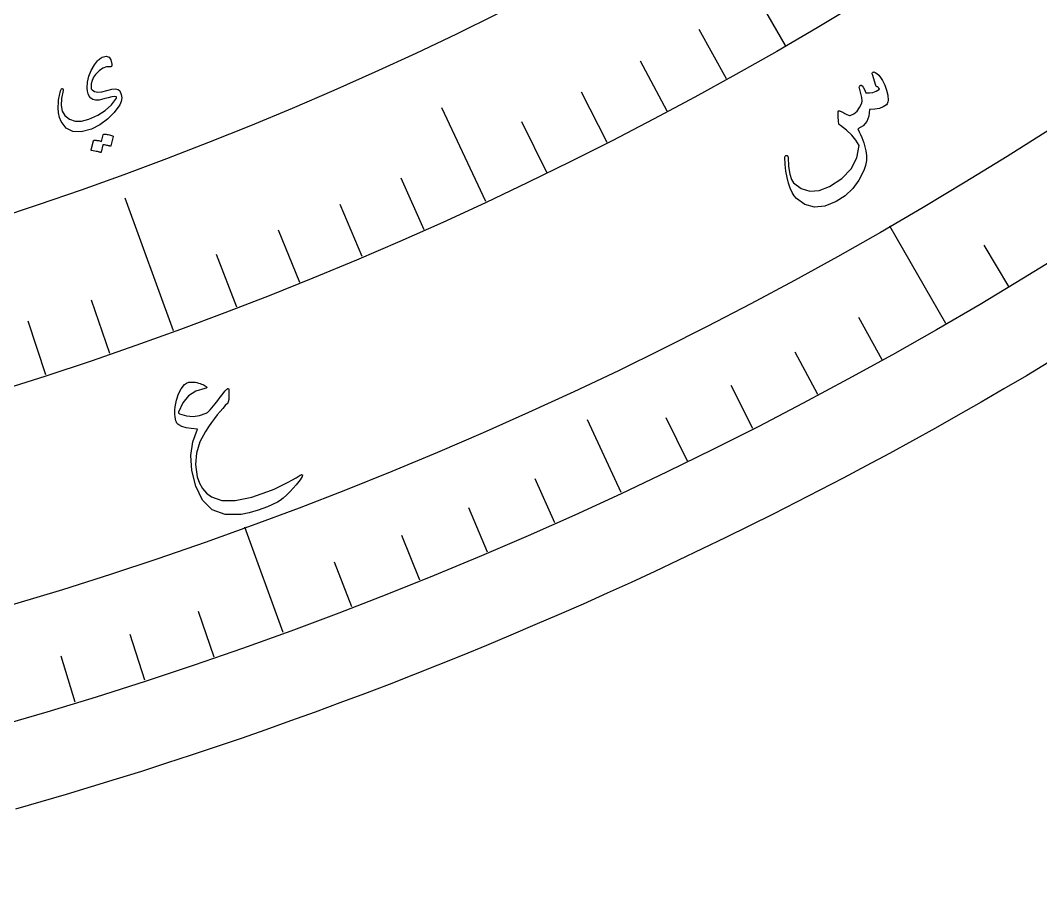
# Model space of a CAD drawing. Header units: millimetres. Extents: x -78 to 78, y -78 to 100.
# Drawn here: x 21.22 to 39.69, y -75.95 to -60.28 of the extents above; entities that cross this region are included whole.
import ezdxf

# ---------------------------------------------------------------- set-up
doc = ezdxf.new("R2010")
doc.units = ezdxf.units.MM
for name, color, linetype in [('CUT_OUTER', 1, 'Continuous'), ('ENGRAVE', 7, 'Continuous'), ('ENGRAVE_FINE', 8, 'Continuous'), ('TEXT', 5, 'Continuous')]:
    doc.layers.add(name, color=color, linetype=linetype)

msp = doc.modelspace()

# ---------------------------------------------------------------- linework, layer by layer
at = {"layer": 'CUT_OUTER'}
msp.add_lwpolyline([(39.843, -66.474), (39.4343, -66.7172), (39.0242, -66.9579), (38.6126, -67.1961), (38.1996, -67.4317), (37.7851, -67.6649), (37.3692, -67.8954), (36.9519, -68.1234), (36.5332, -68.3489), (36.1132, -68.5718), (35.6918, -68.7921), (35.269, -69.0098), (34.8449, -69.2249), (34.4195, -69.4374), (33.9928, -69.6473), (33.5648, -69.8545), (33.1355, -70.0592), (32.705, -70.2612), (32.2733, -70.4605), (31.8403, -70.6572), (31.4062, -70.8513), (30.9709, -71.0426), (30.5344, -71.2313), (30.0967, -71.4173), (29.658, -71.6007), (29.2181, -71.7813), (28.7771, -71.9592), (28.335, -72.1344), (27.8919, -72.3069), (27.4477, -72.4767), (27.0024, -72.6438), (26.5562, -72.8081), (26.109, -72.9697), (25.6607, -73.1285), (25.2115, -73.2846), (24.7614, -73.4379), (24.3103, -73.5884), (23.8583, -73.7362), (23.4055, -73.8812), (22.9517, -74.0234), (22.4971, -74.1629), (22.0416, -74.2995), (21.5853, -74.4334), (21.1282, -74.5644)], dxfattribs=at)
at = {"layer": 'ENGRAVE'}
for points in [[(35.0688, -60.7409), (30.8063, -53.358)], [(29.6414, -63.5662), (28.8488, -61.8664)], [(23.9884, -65.9077), (23.1137, -63.5044)], [(37.975, -65.7746), (36.9578, -64.0128)], [(32.0979, -68.8341), (31.4837, -67.5171)], [(25.9764, -71.3697), (25.2806, -69.458)]]:
    msp.add_lwpolyline(points, dxfattribs=at)
for radius in [75.95, 75.95, 73.9156, 70.1375, 70.1375, 67.1538, 61.6125, 61.6125]:
    msp.add_circle((0, 0), radius, dxfattribs=at)
at = {"layer": 'ENGRAVE_FINE'}
for points in [[(34.0033, -61.3436), (33.5074, -60.4489)], [(32.9276, -61.9277), (32.4473, -61.0245)], [(31.8418, -62.493), (31.3773, -61.5815)], [(30.7463, -63.0392), (30.2978, -62.1197)], [(28.5275, -64.0738), (28.1114, -63.1392)], [(27.4049, -64.5619), (27.0052, -63.6202)], [(26.274, -65.0304), (25.8907, -64.0818)], [(39.1171, -65.1019), (38.6681, -64.3545)], [(25.135, -65.479), (24.7684, -64.5239)], [(22.8345, -66.3163), (22.5015, -65.349)], [(21.6737, -66.7047), (21.3576, -65.7318)], [(36.8213, -66.4274), (36.3986, -65.6648)], [(35.6564, -67.0599), (35.247, -66.29)], [(34.4806, -67.6719), (34.0848, -66.8951)], [(33.2943, -68.2634), (32.9121, -67.4798)], [(30.8916, -69.3838), (30.537, -68.5873)], [(29.676, -69.9123), (29.3354, -69.1098)], [(28.4514, -70.4196), (28.1248, -69.6112)], [(27.218, -70.9054), (26.9056, -70.0915)], [(24.7269, -71.8121), (24.443, -70.9878)], [(23.4698, -72.2327), (23.2004, -71.4035)], [(22.2056, -72.6313), (21.9507, -71.7976)]]:
    msp.add_lwpolyline(points, dxfattribs=at)
at = {"layer": 'TEXT'}
for points in [[(22.838, -61.1253), (22.7725, -61.1275), (22.7073, -61.1509), (22.6422, -61.1954), (22.5772, -61.2611), (22.5402, -61.3145), (22.5139, -61.3715), (22.4984, -61.4323), (22.4937, -61.4968), (22.4952, -61.5088), (22.4992, -61.5204), (22.5057, -61.5316), (22.5145, -61.5425), (22.5574, -61.5706), (22.6163, -61.5821), (22.6912, -61.5768), (22.7821, -61.5548), (22.8715, -61.532), (22.9401, -61.5254), (22.988, -61.5348), (23.0151, -61.5605), (23.0414, -61.6257), (23.0503, -61.6892), (23.0417, -61.751), (23.0155, -61.811), (22.9141, -61.953), (22.7944, -62.0739), (22.6564, -62.1737), (22.5005, -62.2522), (22.318, -62.3041), (22.1657, -62.2986), (22.044, -62.2361), (21.9529, -62.1168), (21.9243, -62.0437), (21.9066, -61.9596), (21.8998, -61.8645), (21.9039, -61.7584), (21.9076, -61.7279), (21.912, -61.6983), (21.917, -61.6694), (21.9227, -61.6414), (21.9291, -61.614), (21.9362, -61.587), (21.9442, -61.5605), (21.953, -61.5345), (21.9586, -61.5231), (21.9651, -61.5169), (21.9724, -61.5161), (21.9807, -61.5206), (21.9868, -61.5276), (21.9906, -61.5354), (21.9918, -61.5442), (21.9905, -61.5539), (21.9588, -61.7006), (21.953, -61.8247), (21.9735, -61.9262), (22.0202, -62.0051), (22.1056, -62.0754), (22.2068, -62.1103), (22.3239, -62.1097), (22.4566, -62.0736), (22.617, -62.0006), (22.7532, -61.9127), (22.8652, -61.81), (22.9529, -61.6926), (22.9574, -61.6837), (22.9577, -61.6765), (22.9536, -61.6708), (22.9453, -61.6667), (22.9166, -61.664), (22.8706, -61.6698), (22.8074, -61.684), (22.7269, -61.7065), (22.6438, -61.726), (22.5764, -61.73), (22.5247, -61.7184), (22.4887, -61.6913), (22.4629, -61.6534), (22.444, -61.6108), (22.4321, -61.5632), (22.4271, -61.5109), (22.4331, -61.4023), (22.4573, -61.2954), (22.4996, -61.1903), (22.5599, -61.0869), (22.5767, -61.0615), (22.5936, -61.0385), (22.6107, -61.0181), (22.6279, -61.0002), (22.6451, -60.9847), (22.6621, -60.9715), (22.679, -60.9608), (22.6958, -60.9523), (22.7665, -60.9333), (22.8197, -60.9477), (22.8553, -60.9956), (22.8733, -61.0772), (22.8728, -61.1011), (22.8667, -61.1171), (22.8551, -61.1252), (22.838, -61.1253)], [(36.6446, -61.2624), (36.6424, -61.2494), (36.6433, -61.2387), (36.6472, -61.2303), (36.654, -61.2241), (36.6647, -61.2194), (36.6754, -61.2179), (36.686, -61.2197), (36.6965, -61.2248), (36.7281, -61.2467), (36.7601, -61.2781), (36.7926, -61.319), (36.8255, -61.3695), (36.8709, -61.4569), (36.9032, -61.5465), (36.9225, -61.6382), (36.9287, -61.732), (36.9264, -61.7568), (36.9205, -61.7784), (36.9111, -61.7969), (36.8982, -61.8122), (36.8416, -61.851), (36.772, -61.8784), (36.6895, -61.8942), (36.5941, -61.8984), (36.5824, -62.0181), (36.5428, -62.1164), (36.4753, -62.1931), (36.3801, -62.2483), (36.4068, -62.3011), (36.431, -62.3527), (36.4526, -62.4032), (36.4717, -62.4525), (36.4885, -62.501), (36.5031, -62.5489), (36.5155, -62.5963), (36.5258, -62.6431), (36.5376, -62.7314), (36.5357, -62.8203), (36.5202, -62.9099), (36.491, -63.0001), (36.4023, -63.1766), (36.2886, -63.33), (36.1501, -63.4599), (35.987, -63.5662), (35.782, -63.6483), (35.5938, -63.6661), (35.4228, -63.6199), (35.2689, -63.5098), (35.2295, -63.4612), (35.1926, -63.3985), (35.1583, -63.3214), (35.1265, -63.2301), (35.0991, -63.1261), (35.0791, -63.0131), (35.0664, -62.8911), (35.0609, -62.7603), (35.0615, -62.7516), (35.064, -62.7442), (35.0684, -62.7381), (35.0747, -62.7333), (35.0819, -62.7301), (35.0889, -62.7286), (35.0957, -62.7288), (35.1022, -62.7308), (35.1084, -62.7355), (35.113, -62.7416), (35.116, -62.749), (35.1172, -62.7577), (35.1276, -62.9301), (35.1476, -63.0654), (35.1774, -63.1636), (35.217, -63.2247), (35.3573, -63.3298), (35.5122, -63.3765), (35.6816, -63.3646), (35.8654, -63.2939), (36.0937, -63.1443), (36.2596, -62.9704), (36.3631, -62.7729), (36.4041, -62.5519), (36.3471, -62.4551), (36.2715, -62.3618), (36.1773, -62.2721), (36.0646, -62.1857), (36.052, -62.1776), (36.0429, -62.1692), (36.0372, -62.1604), (36.0349, -62.1512), (36.0322, -62.1166), (36.0299, -62.0841), (36.0279, -62.0535), (36.0263, -62.025), (36.0252, -61.9988), (36.0249, -61.9753), (36.0252, -61.9543), (36.0263, -61.936), (36.028, -61.9275), (36.0319, -61.9222), (36.0381, -61.92), (36.0466, -61.9209), (36.0515, -61.9225), (36.0587, -61.9252), (36.0682, -61.929), (36.08, -61.9339), (36.0937, -61.9401), (36.109, -61.9477), (36.1261, -61.9569), (36.1448, -61.9674), (36.1818, -61.9872), (36.2108, -62.0002), (36.2319, -62.0065), (36.2451, -62.0061), (36.3109, -61.9747), (36.3674, -61.9272), (36.4144, -61.8636), (36.4519, -61.784), (36.4578, -61.7423), (36.4528, -61.6827), (36.4367, -61.6051), (36.4096, -61.5098), (36.4071, -61.5007), (36.4071, -61.4917), (36.4096, -61.483), (36.4145, -61.4743), (36.42, -61.4674), (36.4262, -61.4625), (36.4331, -61.4596), (36.4409, -61.4587), (36.4589, -61.4683), (36.4792, -61.4946), (36.5016, -61.5375), (36.5261, -61.597), (36.5922, -61.598), (36.6556, -61.5868), (36.7162, -61.5634), (36.7739, -61.5277), (36.7627, -61.5105), (36.7519, -61.4976), (36.7416, -61.4889), (36.7318, -61.4843), (36.7215, -61.4807), (36.7136, -61.4756), (36.7081, -61.4691), (36.705, -61.4612)], [(22.714, -62.3549), (22.7155, -62.3518), (22.7182, -62.3493), (22.7222, -62.3474), (22.7274, -62.346), (22.7479, -62.3461), (22.768, -62.347), (22.7879, -62.3489), (22.8074, -62.3516), (22.8267, -62.3553), (22.8461, -62.36), (22.8654, -62.3657), (22.8847, -62.3725), (22.889, -62.3751), (22.8917, -62.3786), (22.8929, -62.3829), (22.8925, -62.3881), (22.8546, -62.5577), (22.8529, -62.5604), (22.8493, -62.5617), (22.8439, -62.5616), (22.8367, -62.5602), (22.8315, -62.5583), (22.8233, -62.5561), (22.8121, -62.5536), (22.7979, -62.5508), (22.7805, -62.5475), (22.7599, -62.5438), (22.736, -62.5397), (22.7088, -62.535), (22.6776, -62.6672), (22.6755, -62.6716), (22.6717, -62.6739), (22.666, -62.674), (22.6585, -62.672), (22.652, -62.6703), (22.6418, -62.6678), (22.6281, -62.6646), (22.6106, -62.6607), (22.5893, -62.6561), (22.5639, -62.6509), (22.5344, -62.6452), (22.5008, -62.6388), (22.4969, -62.6371), (22.4947, -62.6349), (22.494, -62.632), (22.495, -62.6286), (22.5376, -62.464), (22.539, -62.4609), (22.5418, -62.4583), (22.5457, -62.4564), (22.551, -62.455), (22.5681, -62.4544), (22.5851, -62.4547), (22.6019, -62.456), (22.6186, -62.4582), (22.635, -62.4613), (22.6512, -62.4651), (22.6671, -62.4696), (22.6828, -62.4748)], [(24.1854, -66.8781), (24.2222, -66.8521), (24.2669, -66.8366), (24.3194, -66.8317), (24.3798, -66.8372), (24.4119, -66.8435), (24.4419, -66.8507), (24.4699, -66.8588), (24.4958, -66.8678), (24.5197, -66.8777), (24.5413, -66.8881), (24.5608, -66.8991), (24.5781, -66.9107), (24.5914, -66.9234), (24.5918, -66.934), (24.5793, -66.9427), (24.5538, -66.9495), (24.394, -66.996), (24.2616, -67.0827), (24.1565, -67.2099), (24.0786, -67.3776), (24.078, -67.387), (24.0812, -67.3953), (24.0881, -67.4027), (24.0987, -67.4091), (24.2204, -67.4469), (24.3414, -67.4573), (24.4615, -67.4403), (24.5806, -67.3958), (24.6006, -67.3837), (24.6246, -67.3634), (24.6526, -67.3349), (24.6847, -67.2981), (24.7413, -67.2266), (24.7912, -67.1635), (24.8345, -67.1087), (24.8712, -67.0622), (24.9013, -67.0242), (24.9248, -66.9945), (24.9417, -66.9733), (24.9522, -66.9604), (24.969, -66.9472), (24.9813, -66.9488), (24.989, -66.9652), (24.9923, -66.9963), (24.9918, -67.0812), (24.9878, -67.1459), (24.9802, -67.1901), (24.9692, -67.214), (24.9248, -67.2597), (24.8787, -67.3106), (24.831, -67.3668), (24.7815, -67.4281), (24.7304, -67.4947), (24.6775, -67.5665), (24.6229, -67.6435), (24.5665, -67.7257), (24.4623, -67.9166), (24.4028, -68.1174), (24.3883, -68.3283), (24.419, -68.5494), (24.457, -68.6622), (24.5122, -68.7599), (24.5847, -68.8426), (24.6746, -68.91), (24.863, -68.9759), (25.107, -68.9787), (25.4062, -68.9179), (25.7602, -68.7927), (25.8133, -68.7691), (25.8701, -68.7425), (25.9305, -68.713), (25.9946, -68.6805), (26.0621, -68.645), (26.1328, -68.6064), (26.2066, -68.5645), (26.2836, -68.5195), (26.2972, -68.5126), (26.308, -68.5094), (26.3161, -68.5098), (26.3213, -68.514), (26.3183, -68.5455), (26.2808, -68.606), (26.2087, -68.6954), (26.1017, -68.8136), (26.035, -68.8814), (25.9746, -68.9358), (25.9207, -68.9768), (25.8732, -69.0045), (25.6894, -69.0889), (25.5185, -69.1544), (25.3606, -69.2013), (25.2158, -69.2296), (24.9236, -69.2291), (24.6884, -69.1437), (24.5105, -68.974), (24.3895, -68.7204), (24.3216, -68.433), (24.3044, -68.1644), (24.3372, -67.9146), (24.42, -67.6834), (24.3095, -67.6752), (24.2166, -67.6599), (24.1413, -67.6373), (24.0836, -67.6077), (24.0658, -67.5938), (24.0511, -67.5769), (24.0394, -67.5571), (24.0308, -67.5344), (24.0179, -67.4695), (24.0111, -67.4062), (24.0103, -67.3444), (24.0156, -67.2842), (24.0411, -67.1576), (24.0778, -67.0478), (24.1259, -66.9546), (24.1854, -66.8781)]]:
    msp.add_lwpolyline(points, close=True, dxfattribs=at)

doc.saveas('drawing.dxf')
